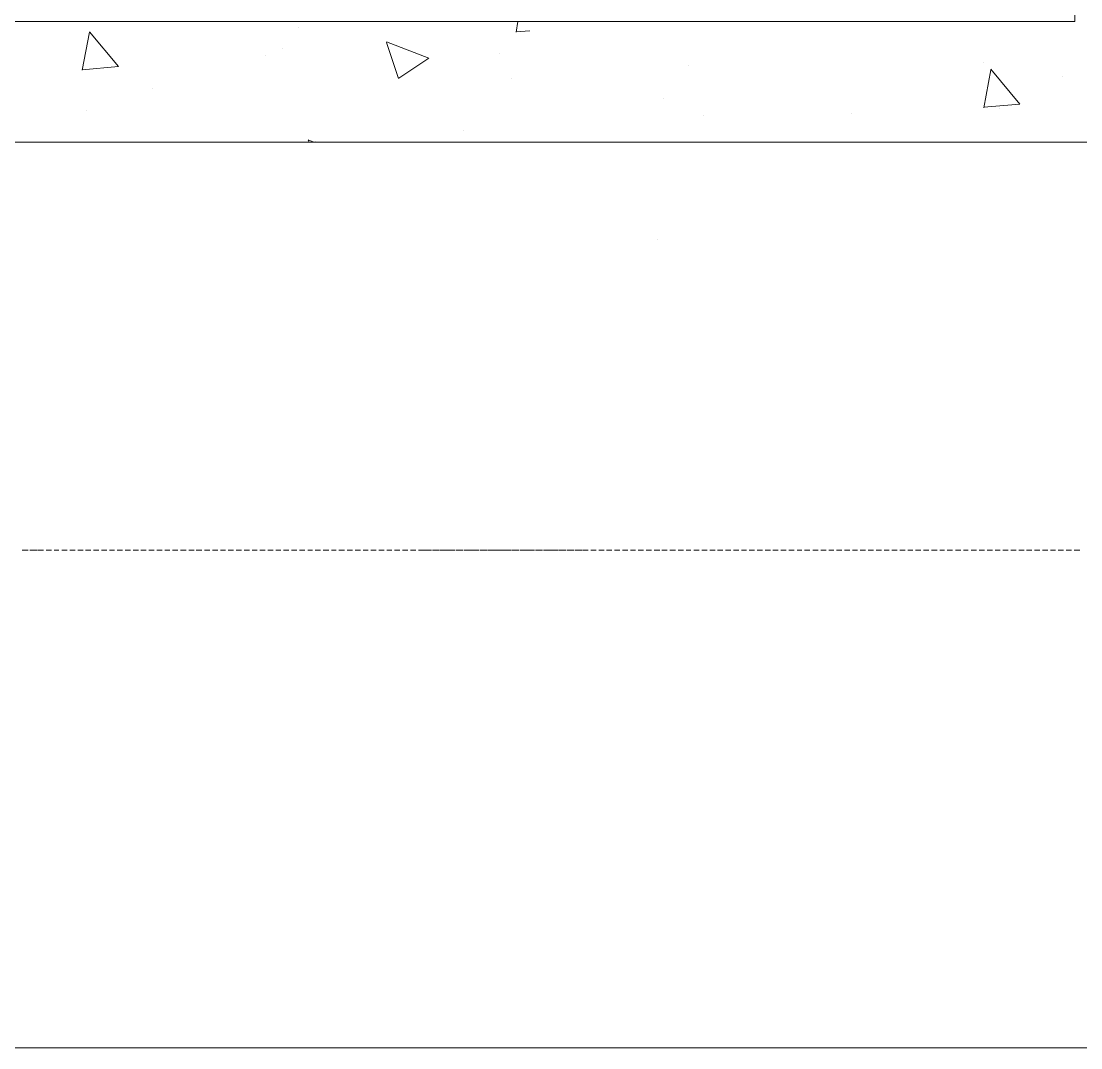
# Model space of a CAD drawing. Header units: inches. Extents: x 5 to 1823, y 18 to 726.
# Drawn here: x 1197.6 to 1247.7, y 408.9 to 457.5 of the extents above; entities that cross this region are included whole.
import ezdxf

# ---------------------------------------------------------------- set-up
doc = ezdxf.new("R2010")
doc.units = ezdxf.units.IN
doc.header["$MEASUREMENT"] = 0
for name, color, linetype in [('PDF_0', 7, 'Continuous'), ('PDF_EL0001', 1, 'Continuous'), ('PDF_MASCARA', 1, 'Continuous')]:
    doc.layers.add(name, color=color, linetype=linetype)
doc.layers.add('PDF_Layer 1', color=30, linetype='Continuous', true_color=0xff7f00)
doc.layers.add('PDF_TUB-ELETRICA', color=7, linetype='Continuous', true_color=0x7fbfff)

msp = doc.modelspace()

# ---------------------------------------------------------------- linework, layer by layer
at = {"layer": 'PDF_0', "lineweight": 5}
for points in [[(1197.615, 432.45), (1197.869, 432.45)], [(1197.636, 432.45), (1197.89, 432.45)], [(1197.975, 432.45), (1198.229, 432.45)], [(1198.017, 432.45), (1198.313, 432.45)], [(1198.356, 432.45), (1198.61, 432.45)], [(1198.737, 432.45), (1198.991, 432.45)], [(1199.118, 432.45), (1199.351, 432.45)], [(1199.478, 432.45), (1199.732, 432.45)], [(1199.859, 432.45), (1200.113, 432.45)], [(1200.24, 432.45), (1200.494, 432.45)], [(1200.599, 432.45), (1200.853, 432.45)], [(1200.98, 432.45), (1201.234, 432.45)], [(1201.361, 432.45), (1201.615, 432.45)], [(1201.742, 432.45), (1201.975, 432.45)], [(1202.102, 432.45), (1202.356, 432.45)], [(1202.483, 432.45), (1202.737, 432.45)], [(1202.864, 432.45), (1203.118, 432.45)], [(1203.224, 432.45), (1203.478, 432.45)], [(1203.605, 432.45), (1203.859, 432.45)], [(1203.986, 432.45), (1204.24, 432.45)], [(1204.367, 432.45), (1204.6, 432.45)], [(1204.727, 432.45), (1204.981, 432.45)], [(1205.108, 432.45), (1205.362, 432.45)], [(1205.489, 432.45), (1205.743, 432.45)], [(1205.849, 432.45), (1206.103, 432.45)], [(1206.23, 432.45), (1206.484, 432.45)], [(1206.611, 432.45), (1206.865, 432.45)], [(1206.992, 432.45), (1207.225, 432.45)], [(1207.352, 432.45), (1207.606, 432.45)], [(1207.733, 432.45), (1207.987, 432.45)], [(1208.114, 432.45), (1208.368, 432.45)], [(1208.495, 432.45), (1208.727, 432.45)], [(1208.854, 432.45), (1209.108, 432.45)], [(1209.235, 432.45), (1209.489, 432.45)], [(1209.617, 432.45), (1209.849, 432.45)], [(1209.976, 432.45), (1210.23, 432.45)], [(1210.357, 432.45), (1210.611, 432.45)], [(1210.738, 432.45), (1210.992, 432.45)], [(1211.119, 432.45), (1211.352, 432.45)], [(1211.479, 432.45), (1211.733, 432.45)], [(1211.86, 432.45), (1212.114, 432.45)], [(1212.241, 432.45), (1212.474, 432.45)], [(1212.601, 432.45), (1212.855, 432.45)], [(1212.982, 432.45), (1213.236, 432.45)], [(1213.363, 432.45), (1213.617, 432.45)], [(1213.744, 432.45), (1213.977, 432.45)], [(1214.104, 432.45), (1214.358, 432.45)], [(1214.485, 432.45), (1214.739, 432.45)], [(1214.866, 432.45), (1215.099, 432.45)], [(1215.226, 432.45), (1215.48, 432.45)], [(1215.607, 432.45), (1215.861, 432.45)], [(1215.988, 432.45), (1216.242, 432.45)], [(1216.369, 432.45), (1216.602, 432.45), (1216.898, 432.45)], [(1216.729, 432.45), (1216.983, 432.45)], [(1217.025, 432.45), (1217.258, 432.45)], [(1217.11, 432.45), (1217.364, 432.45)], [(1217.385, 432.45), (1217.639, 432.45)], [(1217.491, 432.45), (1217.745, 432.45)], [(1217.766, 432.45), (1218.02, 432.45)], [(1217.85, 432.45), (1218.104, 432.45)], [(1218.147, 432.45), (1218.401, 432.45)], [(1218.231, 432.45), (1218.485, 432.45)], [(1218.528, 432.45), (1218.761, 432.45)], [(1218.612, 432.45), (1218.866, 432.45)], [(1218.888, 432.45), (1219.142, 432.45)], [(1218.993, 432.45), (1219.226, 432.45)], [(1219.269, 432.45), (1219.523, 432.45)], [(1219.353, 432.45), (1219.607, 432.45)], [(1219.65, 432.45), (1219.904, 432.45)], [(1219.734, 432.45), (1219.988, 432.45)], [(1220.009, 432.45), (1220.263, 432.45)], [(1220.115, 432.45), (1220.369, 432.45)], [(1220.39, 432.45), (1220.644, 432.45)], [(1220.475, 432.45), (1220.729, 432.45)], [(1220.771, 432.45), (1221.025, 432.45)], [(1220.856, 432.45), (1221.11, 432.45)], [(1221.152, 432.45), (1221.385, 432.45)], [(1221.237, 432.45), (1221.491, 432.45)], [(1221.512, 432.45), (1221.766, 432.45)], [(1221.618, 432.45), (1221.851, 432.45)], [(1221.893, 432.45), (1222.147, 432.45)], [(1221.978, 432.45), (1222.232, 432.45)], [(1222.274, 432.45), (1222.528, 432.45)], [(1222.359, 432.45), (1222.613, 432.45)], [(1222.634, 432.45), (1222.888, 432.45)], [(1222.74, 432.45), (1222.994, 432.45)], [(1223.015, 432.45), (1223.269, 432.45)], [(1223.1, 432.45), (1223.354, 432.45)], [(1223.396, 432.45), (1223.65, 432.45)], [(1223.481, 432.45), (1223.735, 432.45)], [(1223.777, 432.45), (1224.01, 432.45)], [(1223.862, 432.45), (1224.116, 432.45)], [(1224.243, 432.45), (1224.391, 432.45), (1224.137, 432.45)], [(1224.518, 432.45), (1224.772, 432.45)], [(1224.899, 432.45), (1225.153, 432.45)], [(1225.259, 432.45), (1225.513, 432.45)], [(1225.64, 432.45), (1225.894, 432.45)], [(1226.021, 432.45), (1226.275, 432.45)], [(1226.402, 432.45), (1226.635, 432.45)], [(1226.762, 432.45), (1227.016, 432.45)], [(1227.143, 432.45), (1227.397, 432.45)], [(1227.524, 432.45), (1227.778, 432.45)], [(1227.883, 432.45), (1228.137, 432.45)], [(1228.264, 432.45), (1228.518, 432.45)], [(1228.645, 432.45), (1228.899, 432.45)], [(1229.026, 432.45), (1229.259, 432.45)], [(1229.386, 432.45), (1229.64, 432.45)], [(1229.767, 432.45), (1230.021, 432.45)], [(1230.148, 432.45), (1230.402, 432.45)], [(1230.508, 432.45), (1230.762, 432.45)], [(1230.889, 432.45), (1231.143, 432.45)], [(1231.27, 432.45), (1231.524, 432.45)], [(1231.651, 432.45), (1231.884, 432.45)], [(1232.011, 432.45), (1232.265, 432.45)], [(1232.392, 432.45), (1232.646, 432.45)], [(1232.773, 432.45), (1233.027, 432.45)], [(1233.133, 432.45), (1233.387, 432.45)], [(1233.514, 432.45), (1233.768, 432.45)], [(1233.895, 432.45), (1234.149, 432.45)], [(1234.276, 432.45), (1234.509, 432.45)], [(1234.636, 432.45), (1234.89, 432.45)], [(1235.017, 432.45), (1235.271, 432.45)], [(1235.398, 432.45), (1235.652, 432.45)], [(1235.779, 432.45), (1236.011, 432.45)], [(1236.139, 432.45), (1236.393, 432.45)], [(1236.52, 432.45), (1236.774, 432.45)], [(1236.901, 432.45), (1237.133, 432.45)], [(1237.26, 432.45), (1237.514, 432.45)], [(1237.641, 432.45), (1237.895, 432.45)], [(1238.022, 432.45), (1238.276, 432.45)], [(1238.403, 432.45), (1238.636, 432.45)], [(1238.763, 432.45), (1239.017, 432.45)], [(1239.144, 432.45), (1239.398, 432.45)], [(1239.525, 432.45), (1239.758, 432.45)], [(1239.885, 432.45), (1240.139, 432.45)], [(1240.266, 432.45), (1240.52, 432.45)], [(1240.647, 432.45), (1240.901, 432.45)], [(1241.028, 432.45), (1241.261, 432.45)], [(1241.388, 432.45), (1241.642, 432.45)], [(1241.769, 432.45), (1242.023, 432.45)], [(1242.15, 432.45), (1242.383, 432.45)], [(1242.51, 432.45), (1242.764, 432.45)], [(1242.891, 432.45), (1243.145, 432.45)], [(1243.272, 432.45), (1243.526, 432.45)], [(1243.653, 432.45), (1243.886, 432.45)], [(1244.013, 432.45), (1244.267, 432.45)], [(1244.394, 432.45), (1244.648, 432.45)], [(1244.775, 432.45), (1245.029, 432.45)], [(1245.134, 432.45), (1245.388, 432.45)], [(1245.515, 432.45), (1245.769, 432.45)], [(1245.896, 432.45), (1246.15, 432.45)], [(1246.277, 432.45), (1246.51, 432.45)], [(1246.637, 432.45), (1246.891, 432.45)], [(1247.018, 432.45), (1247.272, 432.45)], [(1247.399, 432.45), (1247.653, 432.45)]]:
    msp.add_lwpolyline(points, dxfattribs=at)
at = {"layer": 'PDF_EL0001', "lineweight": 5}
for points in [[(1253.411, 457.49), (1253.411, 543.343), (1247.42, 543.343), (1247.42, 457.49), (1216.602, 457.49)], [(1224.391, 457.49), (1147.428, 457.49), (1154.985, 457.49)], [(1245.41, 457.49), (1234.297, 457.49)], [(1276.588, 451.775), (1110.958, 451.775)], [(1220.962, 451.775), (1176.808, 451.775)], [(1382.592, 451.775), (1216.961, 451.775)], [(1260.015, 451.775), (1234.064, 451.775)]]:
    msp.add_lwpolyline(points, dxfattribs=at)
at = {"layer": 'PDF_Layer 1', "color": 7, "lineweight": 5}
msp.add_lwpolyline([(1006.86, 408.891), (1638.773, 408.891)], dxfattribs=at)
at = {"layer": 'PDF_MASCARA', "lineweight": 5}
for points in [[(1213.363, 457.49), (1211.881, 457.49)], [(1215.099, 457.49), (1213.427, 457.49)]]:
    msp.add_lwpolyline(points, dxfattribs=at)
at = {"layer": 'PDF_TUB-ELETRICA', "lineweight": 5}
for points in [[(1220.983, 456.982), (1221.068, 457.49)], [(1200.451, 455.204), (1202.166, 455.352), (1200.79, 457.003)], [(1200.451, 455.183), (1200.79, 456.982)], [(1210.696, 457.215), (1210.696, 457.215)], [(1221.639, 457.046), (1220.983, 457.003)], [(1215.437, 454.802), (1216.856, 455.755), (1214.845, 456.517)], [(1215.416, 454.781), (1214.845, 456.495)], [(1209.13, 455.882), (1209.13, 455.882)], [(1209.934, 456.22), (1209.934, 456.22)], [(1220.179, 455.987), (1220.179, 455.987)], [(1229.153, 455.395), (1229.153, 455.395)], [(1243.102, 455.564), (1243.102, 455.564)], [(1243.124, 453.426), (1244.817, 453.574), (1243.441, 455.225)], [(1243.124, 453.405), (1243.441, 455.204)], [(1246.849, 454.887), (1246.849, 454.887)], [(1203.796, 454.315), (1203.796, 454.315)], [(1220.771, 454.781), (1220.771, 454.781)], [(1227.947, 453.85), (1227.947, 453.85)], [(1243.843, 453.363), (1243.843, 453.363)], [(1200.642, 453.257), (1200.642, 453.257)], [(1229.831, 453.024), (1229.831, 453.024)], [(1236.858, 453.13), (1236.858, 453.13)], [(1218.507, 452.304), (1218.507, 452.304)], [(1211.416, 451.775), (1211.141, 451.881)], [(1211.183, 451.775), (1211.141, 451.86)], [(1211.479, 451.817), (1211.479, 451.817)], [(1227.651, 447.161), (1227.651, 447.161)]]:
    msp.add_lwpolyline(points, dxfattribs=at)

doc.saveas('drawing.dxf')
